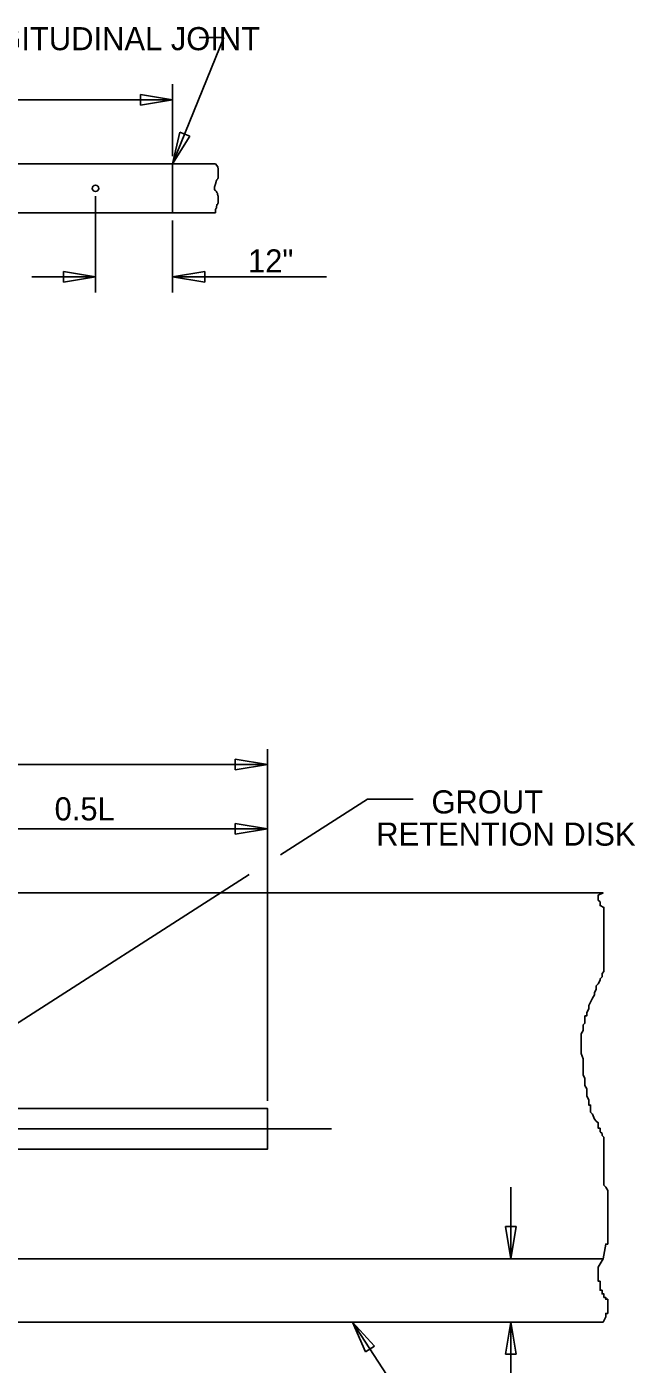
# Model space of a CAD drawing. Extents: x 1.4 to 15.6, y 0.6 to 10.2.
# Drawn here: x 5.36 to 7.72, y 3.7 to 8.91 of the extents above; entities that cross this region are included whole.
import ezdxf

# ---------------------------------------------------------------- set-up
doc = ezdxf.new("R2010")
doc.units = 0
for name, color, linetype in [('SD_P_Center Lines', 7, 'Continuous'), ('SD_P_Dimension Lines', 7, 'Continuous'), ('SD_P_Dimension Text', 7, 'Continuous'), ('SD_P_Prop Hidden Lines', 7, 'Continuous'), ('SD_P_Prop Object Lines', 7, 'Continuous'), ('SD_P_Shading', 7, 'Continuous')]:
    doc.layers.add(name, color=color, linetype=linetype)

msp = doc.modelspace()

# ---------------------------------------------------------------- linework, layer by layer
at = {"layer": 'SD_P_Center Lines'}
msp.add_line((2.364, 4.615), (6.542, 4.615), dxfattribs=at)
at = {"layer": 'SD_P_Dimension Lines'}
for p, q in [((6.123, 8.864), (5.923, 8.372)), ((6.027, 8.864), (6.123, 8.864)), ((5.923, 8.402), (5.923, 8.682)), ((2.023, 8.622), (5.923, 8.622)), ((5.923, 8.622), (5.798, 8.643)), ((5.798, 8.643), (5.798, 8.601)), ((5.798, 8.601), (5.923, 8.622)), ((5.951, 8.496), (5.923, 8.372)), ((5.99, 8.48), (5.951, 8.496)), ((5.923, 8.372), (5.99, 8.48)), ((5.623, 8.247), (5.623, 7.872)), ((5.923, 8.152), (5.923, 7.872)), ((5.623, 7.932), (5.375, 7.932)), ((5.498, 7.953), (5.623, 7.932)), ((5.498, 7.911), (5.498, 7.953)), ((5.623, 7.932), (5.498, 7.911)), ((5.923, 7.932), (6.048, 7.953)), ((5.923, 7.932), (6.5226, 7.932)), ((6.048, 7.911), (5.923, 7.932)), ((6.048, 7.953), (6.048, 7.911)), ((6.292, 6.033), (6.167, 6.054)), ((6.167, 6.054), (6.167, 6.012)), ((6.292, 4.724), (6.292, 6.093)), ((3.48, 6.033), (6.292, 6.033)), ((6.167, 6.012), (6.292, 6.033)), ((6.682, 5.899), (6.343, 5.682)), ((6.859, 5.899), (6.682, 5.899)), ((4.886, 5.783), (6.292, 5.783)), ((6.292, 5.783), (6.167, 5.804)), ((6.167, 5.804), (6.167, 5.762)), ((6.167, 5.762), (6.292, 5.783)), ((6.221, 5.605), (4.911, 4.765)), ((7.24, 4.387), (7.24, 4.109)), ((7.219, 4.234), (7.24, 4.109)), ((7.261, 4.234), (7.219, 4.234)), ((7.24, 4.109), (7.261, 4.234)), ((6.845, 3.52), (6.624, 3.862)), ((6.709, 3.768), (6.624, 3.862)), ((6.624, 3.862), (6.674, 3.746)), ((7.24, 3.862), (7.219, 3.737)), ((7.24, 3.862), (7.24, 3.068)), ((7.261, 3.737), (7.24, 3.862)), ((6.674, 3.746), (6.709, 3.768)), ((7.219, 3.737), (7.261, 3.737))]:
    msp.add_line(p, q, dxfattribs=at)
at = {"layer": 'SD_P_Prop Hidden Lines'}
msp.add_line((7.599, 3.862), (4.886, 3.862), dxfattribs=at)
msp.add_lwpolyline([(7.599, 3.862), (7.609, 3.882), (7.609, 3.896), (7.617, 3.896), (7.617, 3.903), (7.617, 3.91), (7.617, 3.917), (7.617, 3.924), (7.617, 3.93), (7.617, 3.937), (7.617, 3.944), (7.617, 3.951), (7.609, 3.951), (7.609, 3.958), (7.602, 3.958), (7.602, 3.965), (7.602, 3.972), (7.595, 3.972), (7.595, 3.979), (7.595, 3.986), (7.587, 3.986), (7.587, 3.993), (7.587, 4), (7.587, 4.007), (7.587, 4.014), (7.587, 4.021), (7.58, 4.021), (7.58, 4.028), (7.58, 4.034), (7.58, 4.041), (7.58, 4.048), (7.58, 4.055), (7.58, 4.062), (7.58, 4.069), (7.58, 4.076), (7.599, 4.109)], dxfattribs=at)
msp.add_circle((5.623, 8.277), 0.0125, dxfattribs=at)
at = {"layer": 'SD_P_Prop Object Lines'}
for p, q in [((1.86, 8.372), (6.09, 8.372)), ((5.923, 8.182), (5.923, 8.372)), ((1.86, 8.182), (6.09, 8.182)), ((7.599, 5.533), (4.953, 5.533)), ((4.911, 4.694), (6.292, 4.694)), ((6.292, 4.694), (6.292, 4.535)), ((6.292, 4.535), (4.911, 4.535)), ((4.885, 4.109), (7.599, 4.109))]:
    msp.add_line(p, q, dxfattribs=at)
for points in [[(6.09, 8.372), (6.099, 8.361), (6.099, 8.359), (6.099, 8.357), (6.1, 8.355), (6.101, 8.354), (6.101, 8.352), (6.101, 8.35), (6.101, 8.348), (6.101, 8.346), (6.101, 8.344), (6.101, 8.342), (6.1, 8.341), (6.1, 8.339), (6.1, 8.337), (6.1, 8.334), (6.1, 8.331), (6.1, 8.329), (6.1, 8.326), (6.1, 8.323), (6.1, 8.321), (6.1, 8.319), (6.1, 8.317), (6.099, 8.316), (6.099, 8.314), (6.098, 8.313), (6.097, 8.311), (6.095, 8.31), (6.094, 8.308), (6.093, 8.306), (6.092, 8.304), (6.092, 8.302), (6.091, 8.3), (6.091, 8.298), (6.091, 8.296), (6.09, 8.295), (6.09, 8.293), (6.089, 8.291), (6.089, 8.289), (6.087, 8.287), (6.087, 8.285), (6.086, 8.283), (6.086, 8.281), (6.086, 8.279), (6.086, 8.277), (6.086, 8.275), (6.086, 8.273), (6.087, 8.27), (6.09, 8.268), (6.093, 8.266), (6.094, 8.265), (6.094, 8.263), (6.095, 8.261), (6.097, 8.26), (6.098, 8.258), (6.098, 8.256), (6.098, 8.253), (6.099, 8.251), (6.099, 8.249), (6.1, 8.248), (6.1, 8.246), (6.1, 8.244), (6.101, 8.243), (6.101, 8.241), (6.101, 8.237), (6.101, 8.232), (6.101, 8.23), (6.1, 8.228), (6.1, 8.225), (6.1, 8.223), (6.1, 8.221), (6.1, 8.219), (6.099, 8.218), (6.099, 8.216), (6.098, 8.215), (6.097, 8.214), (6.095, 8.213), (6.095, 8.211), (6.095, 8.209), (6.094, 8.208), (6.094, 8.206), (6.094, 8.204), (6.094, 8.201), (6.093, 8.2), (6.092, 8.199), (6.091, 8.198), (6.091, 8.196), (6.09, 8.195), (6.09, 8.182)], [(7.535, 5.061), (7.535, 5.068), (7.543, 5.082), (7.543, 5.095), (7.558, 5.123), (7.565, 5.137), (7.565, 5.144), (7.572, 5.158), (7.572, 5.172), (7.58, 5.179), (7.587, 5.193), (7.587, 5.199), (7.595, 5.206), (7.595, 5.213), (7.595, 5.22), (7.602, 5.227), (7.602, 5.241), (7.602, 5.248), (7.602, 5.255), (7.602, 5.262), (7.602, 5.269), (7.602, 5.276), (7.602, 5.283), (7.602, 5.29), (7.602, 5.297), (7.602, 5.303), (7.602, 5.31), (7.602, 5.317), (7.602, 5.324), (7.602, 5.331), (7.602, 5.338), (7.602, 5.345), (7.602, 5.352), (7.602, 5.359), (7.602, 5.366), (7.602, 5.373), (7.602, 5.38), (7.602, 5.387), (7.602, 5.394), (7.602, 5.401), (7.602, 5.407), (7.602, 5.414), (7.602, 5.421), (7.602, 5.428), (7.602, 5.435), (7.602, 5.442), (7.602, 5.449), (7.602, 5.456), (7.602, 5.463), (7.602, 5.47), (7.602, 5.477), (7.587, 5.484), (7.587, 5.498), (7.58, 5.505), (7.58, 5.511), (7.58, 5.518), (7.58, 5.525), (7.599, 5.533), (7.599, 5.533)], [(7.602, 4.582), (7.595, 4.589), (7.595, 4.596), (7.587, 4.603), (7.587, 4.61), (7.587, 4.617), (7.58, 4.617), (7.58, 4.624), (7.58, 4.631), (7.58, 4.638), (7.572, 4.645), (7.565, 4.652), (7.558, 4.672), (7.55, 4.679), (7.55, 4.693), (7.55, 4.7), (7.55, 4.707), (7.543, 4.707), (7.543, 4.721), (7.543, 4.728), (7.535, 4.742), (7.535, 4.749), (7.535, 4.756), (7.535, 4.763), (7.535, 4.77), (7.528, 4.783), (7.528, 4.797), (7.528, 4.804), (7.528, 4.811), (7.521, 4.825), (7.521, 4.839), (7.521, 4.846), (7.521, 4.86), (7.521, 4.867), (7.521, 4.887), (7.513, 4.908), (7.513, 4.922), (7.513, 4.936), (7.513, 4.95), (7.513, 4.964), (7.513, 4.978), (7.513, 4.984), (7.521, 4.998), (7.521, 5.005), (7.521, 5.019), (7.528, 5.026), (7.528, 5.033), (7.528, 5.04), (7.528, 5.047), (7.528, 5.054), (7.535, 5.054), (7.535, 5.061)], [(7.599, 4.109), (7.609, 4.166), (7.617, 4.166), (7.617, 4.173), (7.617, 4.18), (7.617, 4.187), (7.617, 4.201), (7.617, 4.208), (7.617, 4.222), (7.617, 4.236), (7.617, 4.243), (7.617, 4.249), (7.617, 4.256), (7.617, 4.263), (7.617, 4.27), (7.617, 4.277), (7.617, 4.284), (7.617, 4.291), (7.617, 4.298), (7.617, 4.305), (7.617, 4.312), (7.617, 4.319), (7.617, 4.326), (7.617, 4.333), (7.617, 4.34), (7.617, 4.347), (7.617, 4.353), (7.617, 4.36), (7.617, 4.367), (7.617, 4.374), (7.609, 4.388), (7.602, 4.395), (7.602, 4.402), (7.602, 4.409), (7.602, 4.416), (7.602, 4.423), (7.602, 4.43), (7.602, 4.437), (7.602, 4.444), (7.602, 4.451), (7.602, 4.464), (7.602, 4.478), (7.602, 4.485), (7.602, 4.506), (7.602, 4.52), (7.602, 4.534), (7.602, 4.548), (7.602, 4.561), (7.602, 4.575), (7.602, 4.582)]]:
    msp.add_lwpolyline(points, dxfattribs=at)
at = {"layer": 'SD_P_Shading'}
for points in [[(4.953, 5.533), (7.599, 5.533), (7.599, 5.533), (7.58, 5.525), (7.58, 5.518), (7.58, 5.511), (7.58, 5.505), (7.587, 5.498), (7.587, 5.484), (7.602, 5.477), (7.602, 5.47), (7.602, 5.463), (7.602, 5.456), (7.602, 5.449), (7.602, 5.442), (7.602, 5.435), (7.602, 5.428), (7.602, 5.421), (7.602, 5.414), (7.602, 5.407), (7.602, 5.401), (7.602, 5.394), (7.602, 5.387), (7.602, 5.38), (7.602, 5.373), (7.602, 5.366), (7.602, 5.359), (7.602, 5.352), (7.602, 5.345), (7.602, 5.338), (7.602, 5.331), (7.602, 5.324), (7.602, 5.317), (7.602, 5.31), (7.602, 5.303), (7.602, 5.297), (7.602, 5.29), (7.602, 5.283), (7.602, 5.276), (7.602, 5.269), (7.602, 5.262), (7.602, 5.255), (7.602, 5.248), (7.602, 5.241)], [(7.602, 5.241), (7.602, 5.227), (7.595, 5.22), (7.595, 5.213), (7.595, 5.206), (7.587, 5.199), (7.587, 5.193), (7.58, 5.179), (7.572, 5.172), (7.572, 5.158), (7.565, 5.144), (7.565, 5.137), (7.558, 5.123), (7.543, 5.095), (7.543, 5.082), (7.535, 5.068), (7.535, 5.061), (7.535, 5.054), (7.528, 5.054), (7.528, 5.047), (7.528, 5.04), (7.528, 5.033), (7.528, 5.026), (7.521, 5.019), (7.521, 5.005), (7.521, 4.998), (7.513, 4.984), (7.513, 4.978), (7.513, 4.964), (7.513, 4.95), (7.513, 4.936), (7.513, 4.922), (7.513, 4.908), (7.521, 4.887), (7.521, 4.867), (7.521, 4.86), (7.521, 4.846), (7.521, 4.839), (7.521, 4.825), (7.528, 4.811), (7.528, 4.804), (7.528, 4.797), (7.528, 4.783), (7.535, 4.77), (7.535, 4.763), (7.535, 4.756), (7.535, 4.749), (7.535, 4.742), (7.543, 4.728), (7.543, 4.721), (7.543, 4.707), (7.55, 4.707)], [(7.55, 4.707), (7.55, 4.7), (7.55, 4.693), (7.55, 4.679), (7.558, 4.672), (7.565, 4.652), (7.572, 4.645), (7.58, 4.638), (7.58, 4.631), (7.58, 4.624), (7.58, 4.617), (7.587, 4.617), (7.587, 4.61), (7.587, 4.603), (7.595, 4.596), (7.595, 4.589), (7.602, 4.582), (7.602, 4.575), (7.602, 4.561), (7.602, 4.548), (7.602, 4.534), (7.602, 4.52), (7.602, 4.506), (7.602, 4.485), (7.602, 4.478), (7.602, 4.464), (7.602, 4.451), (7.602, 4.444), (7.602, 4.437), (7.602, 4.43), (7.602, 4.423), (7.602, 4.416), (7.602, 4.409), (7.602, 4.402), (7.602, 4.395), (7.609, 4.388), (7.617, 4.374), (7.617, 4.367), (7.617, 4.36), (7.617, 4.353), (7.617, 4.347), (7.617, 4.34), (7.617, 4.333), (7.617, 4.326), (7.617, 4.319), (7.617, 4.312), (7.617, 4.305), (7.617, 4.298), (7.617, 4.291), (7.617, 4.284), (7.617, 4.277), (7.617, 4.27), (7.617, 4.263), (7.617, 4.256), (7.617, 4.249), (7.617, 4.243), (7.617, 4.236), (7.617, 4.222), (7.617, 4.208), (7.617, 4.201), (7.617, 4.187), (7.617, 4.18), (7.617, 4.173), (7.617, 4.166), (7.609, 4.166), (7.599, 4.109), (4.885, 4.109)], [(4.911, 4.535), (6.292, 4.535), (6.292, 4.694), (4.911, 4.694)]]:
    msp.add_lwpolyline(points, dxfattribs=at)
msp.add_lwpolyline([(4.911, 4.694), (6.292, 4.694), (6.292, 4.535), (4.911, 4.535)], close=True, dxfattribs=at)

# ---------------------------------------------------------------- texts
at = {"layer": 'SD_P_Dimension Text'}
for s, p in [('LONGITUDINAL JOINT', (4.9933, 8.8149)), ('12"', (6.2166, 7.9493)), ('0.5L', (5.4635, 5.8156)), ('GROUT', (6.9307, 5.8428)), ('RETENTION DISK', (6.7157, 5.7174))]:
    msp.add_text(s, height=0.09, dxfattribs=at).set_placement(p)

doc.saveas('drawing.dxf')
